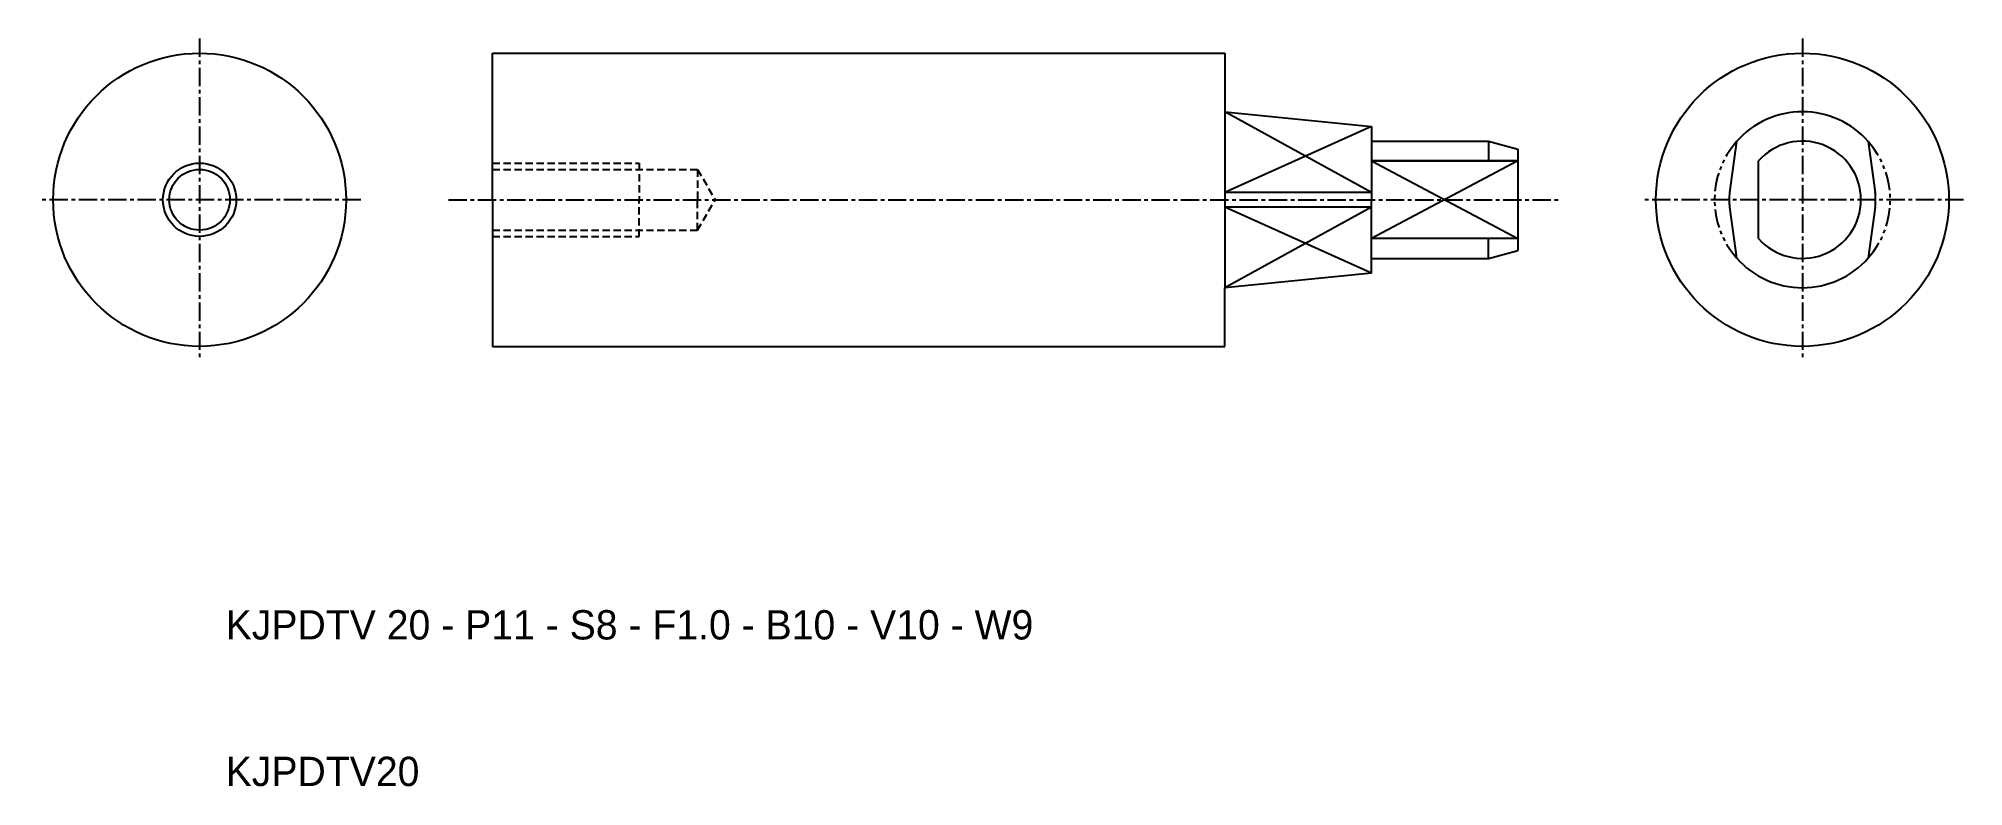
# Model space of a CAD drawing. Extents: x 16 to 147, y 10 to 61.
import ezdxf

# ---------------------------------------------------------------- set-up
doc = ezdxf.new("R2010")
doc.units = 0
for name, pattern in [('CENTER', [2, 1.25, -0.25, 0.25, -0.25]), ('DASHED', [0.75, 0.5, -0.25]), ('PHANTOM', [2.5, 1.25, -0.25, 0.25, -0.25, 0.25, -0.25])]:
    doc.linetypes.add(name, pattern=pattern)
doc.layers.get('0').update_dxf_attribs({"linetype": 'CONTINUOUS'})
doc.layers.add('CENTER', color=1, linetype='CENTER')

msp = doc.modelspace()

# ---------------------------------------------------------------- linework, layer by layer
at = {"color": 7, "linetype": 'CONTINUOUS'}
for p, q in [((47, 50), (47, 60)), ((47, 60), (97, 60)), ((97, 60), (97, 56)), ((97, 56), (107, 55)), ((97, 56), (97, 44)), ((107, 55), (107, 50)), ((107, 55), (107, 55)), ((107, 54), (115, 54)), ((115, 54), (117, 53.46)), ((115, 54), (115, 52.65)), ((131.93, 53.97), (131.45, 50.5)), ((140.93, 53.97), (141.4, 50.5)), ((117, 52.65), (107, 52.65)), ((107, 52.65), (116.85, 52.65)), ((117, 53.46), (117, 46.54)), ((133.43, 47.35), (133.43, 52.65)), ((47, 50), (47, 40)), ((107, 50.5), (97, 50.5)), ((107, 45), (107, 50)), ((107, 49.5), (97, 49.5)), ((131.45, 49.5), (131.93, 46.03)), ((141.4, 49.5), (140.93, 46.03)), ((117, 47.35), (107, 47.35)), ((115, 46), (115, 47.35)), ((107, 46), (115, 46)), ((115, 46), (117, 46.54)), ((107, 45), (97, 44)), ((107, 45), (107, 45)), ((97, 40), (97, 44)), ((47, 40), (97, 40))]:
    msp.add_line(p, q, dxfattribs=at)
at = {"color": 3, "linetype": 'CONTINUOUS'}
for p, q in [((107, 50.5), (97, 56)), ((107, 55), (97, 50.5)), ((117, 52.65), (107, 47.35)), ((107, 52.65), (117, 47.35)), ((107, 49.5), (97, 44)), ((107, 45), (97, 49.5))]:
    msp.add_line(p, q, dxfattribs=at)
at = {"color": 3, "linetype": 'DASHED'}
for p, q in [((47, 52.5), (57, 52.5)), ((47, 52.07), (61, 52.07)), ((57, 52.5), (57, 50)), ((61, 52.07), (62.19, 50)), ((61, 52.07), (61, 50)), ((57, 47.5), (57, 50)), ((61, 47.93), (62.19, 50)), ((61, 47.93), (61, 50)), ((47, 47.93), (61, 47.93)), ((47, 47.5), (57, 47.5))]:
    msp.add_line(p, q, dxfattribs=at)
at = {"color": 7, "linetype": 'CONTINUOUS'}
for centre, radius in [((27, 50), 10), ((136.43, 50), 10), ((27, 50), 2.07)]:
    msp.add_circle(centre, radius, dxfattribs=at)
at = {"color": 3, "linetype": 'CONTINUOUS'}
msp.add_circle((27, 50), 2.5, dxfattribs=at)
at = {"color": 7, "linetype": 'CONTINUOUS'}
for radius, start, end in [(6, 41.4096, 138.5904), (4, 221.4096, 138.5904), (5, 174.2608, 185.7392), (5, 354.2608, 5.7392), (6, 221.4096, 318.5904)]:
    msp.add_arc((136.43, 50), radius, start, end, dxfattribs=at)
at = {"color": 3, "linetype": 'PHANTOM'}
for start, end in [(138.5904, 221.4096), (318.5904, 41.4096)]:
    msp.add_arc((136.43, 50), 6, start, end, dxfattribs=at)
at = {"layer": 'CENTER', "color": 1, "linetype": 'CENTER'}
for p, q in [((27, 61), (27, 39)), ((136.43, 61), (136.43, 39)), ((38, 50), (16, 50)), ((44, 50), (120, 50)), ((147.43, 50), (125.43, 50))]:
    msp.add_line(p, q, dxfattribs=at)

# ---------------------------------------------------------------- texts
at = {"color": 7, "linetype": 'CONTINUOUS'}
for s, p in [('KJPDTV 20 - P11 - S8 - F1.0 - B10 - V10 - W9', (28.78, 20)), ('KJPDTV20', (28.78, 10))]:
    msp.add_text(s, height=2, dxfattribs=at).set_placement(p)

doc.saveas('drawing.dxf')
